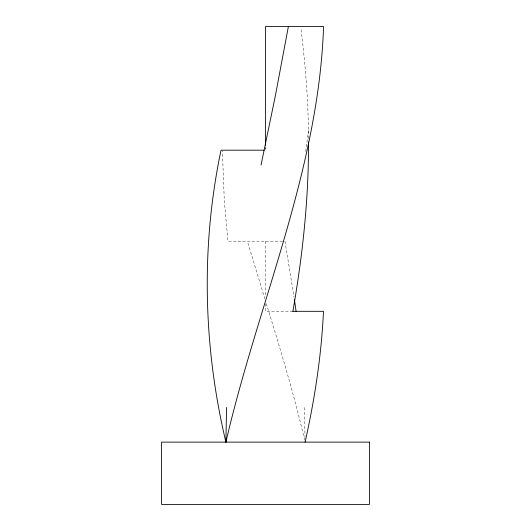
<?xml version="1.0" encoding="UTF-8"?>
<svg xmlns="http://www.w3.org/2000/svg" width="531" height="531" viewBox="0 0 531 531"><rect width="100%" height="100%" fill="white"/><g stroke="black" fill="none" stroke-linecap="round" stroke-linejoin="round"><path stroke-width="0.4" stroke-dasharray="2.65 1.99" d="M308.471 138.684C308.445 101.726 305.444 64.822 300.878 28.163M305.717 151.381L308.518 130.44M265.938 147.027L265.5 150.187L265.5 147.724M282.499 241.18L227.938 241.18L224.248 199.702L222.423 151.016M292.893 311.319L265.5 311.319L265.5 303.593M264.869 298.873L247.393 241.18M266.316 303.593C280.468 349.411 294.313 395.369 305.099 442.117M284.948 241.18L294.055 297.148M304.442 407.483L305.006 437.166M265.5 241.18L265.5 296.172"/><path stroke-width="0.8" d="M308.458 141.983C308.843 198.773 302.557 255.418 292.893 311.319M264.133 150.187L221.035 150.187C200.764 246.364 203.22 346.59 225.901 442.117L226.558 407.483M288.379 26.55L275.357 95.812L261.04 165.075M305.099 442.117C314.724 399.1 321.441 355.378 323.472 311.319L292.78 311.319M225.901 442.117C257.913 303.54 318.633 170.497 323.571 26.55L265.5 26.55L265.5 145.255M294.426 299.564L296.086 311.319M369.39 442.117L161.61 442.117L161.61 504.45L369.39 504.45L369.39 442.117"/></g></svg>
